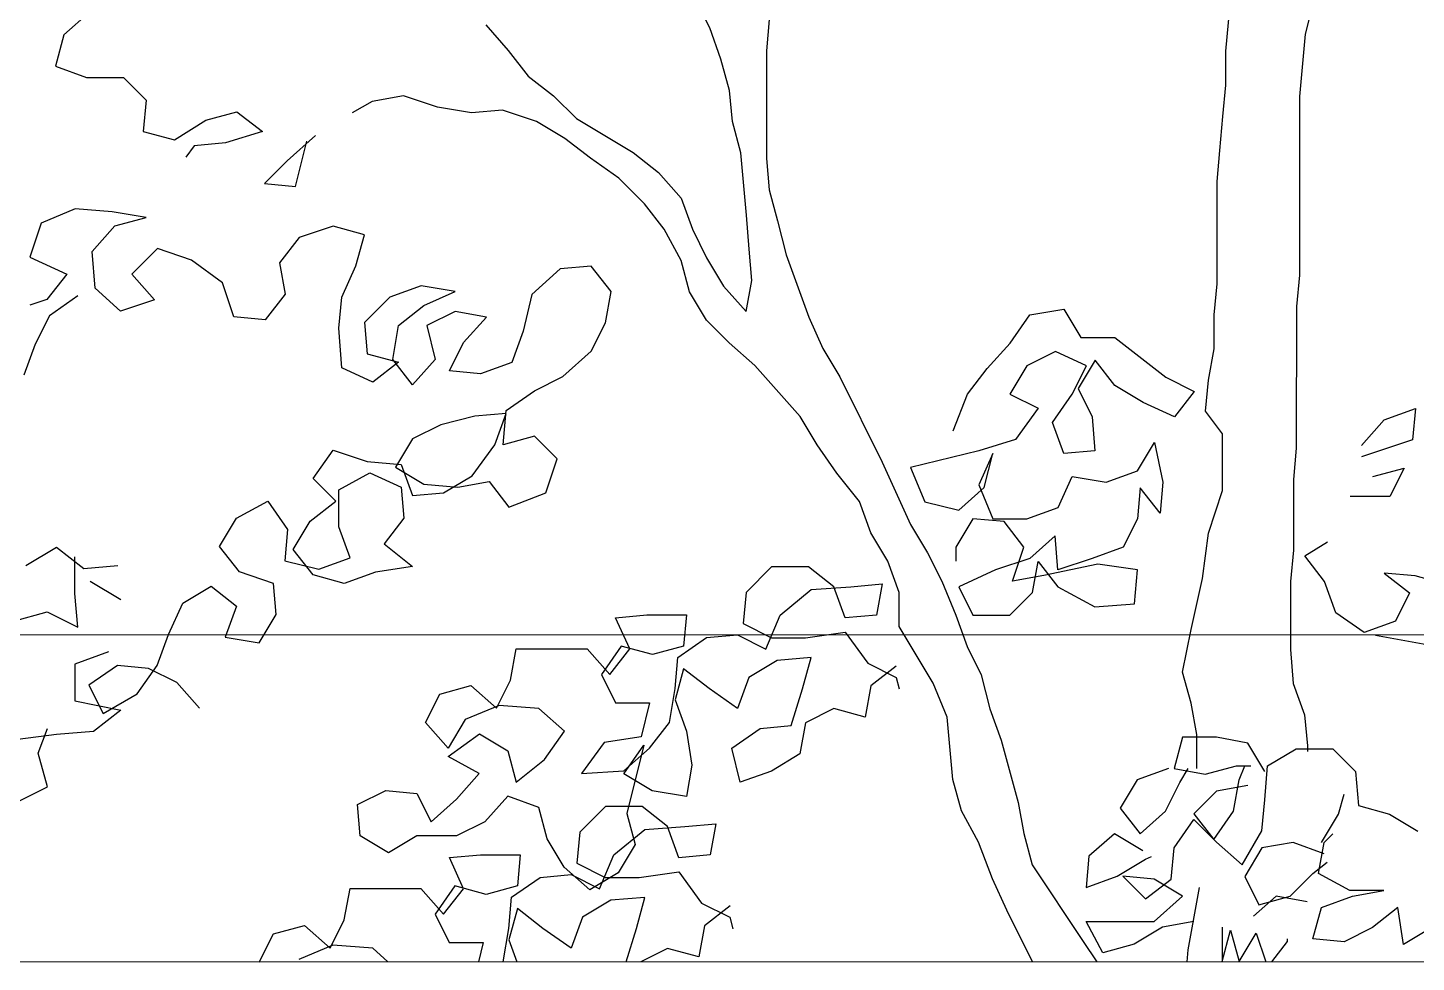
# Model space of a CAD drawing. Header units: millimetres. Extents: x 2810.5 to 2848.4, y 1624.4 to 1676.1.
# Drawn here: x 2819.235 to 2820.986, y 1651.085 to 1652.264 of the extents above; entities that cross this region are included whole.
import ezdxf

# ---------------------------------------------------------------- set-up
doc = ezdxf.new("R2010")
doc.units = ezdxf.units.MM
doc.layers.add('PROIEZIONI_projections', color=145, linetype='Continuous', lineweight=13)
doc.layers.add('VERDE_ALBERI', color=104, linetype='Continuous')

msp = doc.modelspace()

# ---------------------------------------------------------------- linework, layer by layer
at = {"layer": 'PROIEZIONI_projections'}
msp.add_line((2817.9833, 1651.4983), (2822.0939, 1651.4983), dxfattribs=at)
msp.add_lwpolyline([(2817.9833, 1653.6406), (2822.0939, 1653.6406), (2822.0939, 1651.0859), (2817.9833, 1651.0859)], close=True, dxfattribs=at)
at = {"layer": 'VERDE_ALBERI'}
for p, q in [((2820.7461, 1652.2347), (2820.7533, 1652.3134)), ((2820.0951, 1652.2639), (2820.0772, 1652.2997)), ((2820.8571, 1652.299), (2820.8463, 1652.256)), ((2819.3126, 1652.2837), (2819.2804, 1652.2551)), ((2819.8125, 1652.2677), (2819.841, 1652.2355)), ((2820.1702, 1652.2745), (2820.1666, 1652.2352)), ((2819.2804, 1652.2551), (2819.2696, 1652.2157)), ((2820.1093, 1652.2245), (2820.0951, 1652.2639)), ((2820.8463, 1652.256), (2820.8391, 1652.1773)), ((2819.841, 1652.2355), (2819.8661, 1652.2033)), ((2820.1666, 1652.2352), (2820.1665, 1652.0993)), ((2820.7461, 1652.1917), (2820.7461, 1652.2347)), ((2819.2696, 1652.2157), (2819.309, 1652.2014)), ((2820.12, 1652.1852), (2820.1093, 1652.2245)), ((2819.309, 1652.2014), (2819.3555, 1652.2014)), ((2819.3555, 1652.2014), (2819.3841, 1652.1727)), ((2819.8661, 1652.2033), (2819.8982, 1652.1782)), ((2820.1236, 1652.1458), (2820.12, 1652.1852)), ((2820.7425, 1652.1524), (2820.7461, 1652.1917)), ((2819.3841, 1652.1727), (2819.3804, 1652.1334)), ((2819.6693, 1652.1713), (2819.6442, 1652.157)), ((2819.7086, 1652.1784), (2819.6693, 1652.1713)), ((2819.7515, 1652.164), (2819.7086, 1652.1784)), ((2819.7945, 1652.1568), (2819.7515, 1652.164)), ((2819.8982, 1652.1782), (2819.9268, 1652.1496)), ((2820.8391, 1652.1773), (2820.8389, 1651.952)), ((2819.4198, 1652.1226), (2819.4592, 1652.1476)), ((2819.4592, 1652.1476), (2819.4985, 1652.1583)), ((2819.4985, 1652.1583), (2819.5307, 1652.1332)), ((2819.8338, 1652.1604), (2819.7945, 1652.1568)), ((2819.8767, 1652.146), (2819.8338, 1652.1604)), ((2819.9125, 1652.1245), (2819.8767, 1652.146)), ((2819.9268, 1652.1496), (2819.9983, 1652.1066)), ((2820.1343, 1652.1064), (2820.1236, 1652.1458)), ((2820.7388, 1652.1095), (2820.7425, 1652.1524)), ((2819.3804, 1652.1334), (2819.4198, 1652.1226)), ((2819.5307, 1652.1332), (2819.4842, 1652.119)), ((2819.5977, 1652.1284), (2819.5619, 1652.0962)), ((2819.4448, 1652.1154), (2819.4341, 1652.1011)), ((2819.4842, 1652.119), (2819.4448, 1652.1154)), ((2819.5726, 1652.064), (2819.5869, 1652.1212)), ((2819.9447, 1652.0995), (2819.9125, 1652.1245)), ((2820.7352, 1652.0701), (2820.7388, 1652.1095)), ((2819.5619, 1652.0962), (2819.5332, 1652.0676)), ((2819.9804, 1652.0744), (2819.9447, 1652.0995)), ((2819.9983, 1652.1066), (2820.0305, 1652.0815)), ((2820.1413, 1652.0277), (2820.1343, 1652.1064)), ((2820.1665, 1652.0993), (2820.17, 1652.0599)), ((2820.0126, 1652.0422), (2819.9804, 1652.0744)), ((2820.0305, 1652.0815), (2820.0591, 1652.0493)), ((2819.5332, 1652.0676), (2819.5726, 1652.064)), ((2820.17, 1652.0599), (2820.1807, 1652.0205)), ((2820.7351, 1651.9413), (2820.7352, 1652.0701)), ((2820.0376, 1652.0099), (2820.0126, 1652.0422)), ((2820.0591, 1652.0493), (2820.0734, 1652.0099)), ((2819.2947, 1652.0357), (2819.2517, 1652.0178)), ((2819.3412, 1652.032), (2819.2947, 1652.0357)), ((2819.3841, 1652.0248), (2819.3412, 1652.032)), ((2819.3447, 1652.0141), (2819.3841, 1652.0248)), ((2820.1449, 1651.9848), (2820.1413, 1652.0277)), ((2819.2517, 1652.0178), (2819.2374, 1651.9749)), ((2819.3161, 1651.982), (2819.3447, 1652.0141)), ((2819.6202, 1652.0139), (2819.5773, 1651.9996)), ((2819.6595, 1652.0031), (2819.6202, 1652.0139)), ((2820.059, 1651.9706), (2820.0376, 1652.0099)), ((2820.0734, 1652.0099), (2820.0912, 1651.9741)), ((2820.1807, 1652.0205), (2820.1914, 1651.9776)), ((2819.5773, 1651.9996), (2819.5522, 1651.9674)), ((2819.6488, 1651.9638), (2819.6595, 1652.0031)), ((2819.2374, 1651.9749), (2819.2839, 1651.9534)), ((2819.3196, 1651.9355), (2819.3161, 1651.982)), ((2819.3984, 1651.9855), (2819.3661, 1651.9533)), ((2819.4413, 1651.9711), (2819.3984, 1651.9855)), ((2819.4806, 1651.9425), (2819.4413, 1651.9711)), ((2820.0697, 1651.9312), (2820.059, 1651.9706)), ((2820.0912, 1651.9741), (2820.1126, 1651.9383)), ((2820.1484, 1651.9454), (2820.1449, 1651.9848)), ((2820.1914, 1651.9776), (2820.2199, 1651.8989)), ((2819.2839, 1651.9534), (2819.2588, 1651.9212)), ((2819.3661, 1651.9533), (2819.3947, 1651.9211)), ((2819.5522, 1651.9674), (2819.5593, 1651.9281)), ((2819.6308, 1651.9244), (2819.6488, 1651.9638)), ((2819.9063, 1651.96), (2819.8705, 1651.9278)), ((2819.9457, 1651.9635), (2819.9063, 1651.96)), ((2819.9707, 1651.9313), (2819.9457, 1651.9635)), ((2820.8389, 1651.952), (2820.8352, 1651.9126)), ((2819.3518, 1651.9068), (2819.3196, 1651.9355)), ((2819.4949, 1651.8995), (2819.4806, 1651.9425)), ((2819.731, 1651.9387), (2819.6917, 1651.9244)), ((2819.7739, 1651.9315), (2819.731, 1651.9387)), ((2820.1126, 1651.9383), (2820.1412, 1651.9061)), ((2820.1412, 1651.9061), (2820.1484, 1651.9454)), ((2820.7315, 1651.902), (2820.7351, 1651.9413)), ((2819.2588, 1651.9212), (2819.2373, 1651.9141)), ((2819.298, 1651.926), (2819.2622, 1651.9009)), ((2819.3947, 1651.9211), (2819.3518, 1651.9068)), ((2819.5593, 1651.9281), (2819.5342, 1651.8959)), ((2819.6272, 1651.8851), (2819.6308, 1651.9244)), ((2819.6917, 1651.9244), (2819.6594, 1651.8922)), ((2819.7346, 1651.9136), (2819.7739, 1651.9315)), ((2819.8705, 1651.9278), (2819.8598, 1651.8813)), ((2819.9635, 1651.8919), (2819.9707, 1651.9313)), ((2820.0911, 1651.8954), (2820.0697, 1651.9312)), ((2819.2622, 1651.9009), (2819.2443, 1651.8652)), ((2819.5342, 1651.8959), (2819.4949, 1651.8995)), ((2819.7024, 1651.8886), (2819.7346, 1651.9136)), ((2819.7739, 1651.9064), (2819.7381, 1651.8886)), ((2819.8133, 1651.8992), (2819.7739, 1651.9064)), ((2819.7846, 1651.8671), (2819.8133, 1651.8992)), ((2820.2199, 1651.8989), (2820.2378, 1651.8595)), ((2820.4739, 1651.8664), (2820.499, 1651.9022)), ((2820.499, 1651.9022), (2820.5419, 1651.9093)), ((2820.5419, 1651.9093), (2820.5633, 1651.8735)), ((2820.7315, 1651.8591), (2820.7315, 1651.902)), ((2820.8352, 1651.9126), (2820.8351, 1651.7338)), ((2819.6308, 1651.835), (2819.6272, 1651.8851)), ((2819.6594, 1651.8922), (2819.663, 1651.8529)), ((2819.6952, 1651.8457), (2819.7024, 1651.8886)), ((2819.7381, 1651.8886), (2819.7488, 1651.8456)), ((2819.8598, 1651.8813), (2819.8454, 1651.842)), ((2819.9456, 1651.8562), (2819.9635, 1651.8919)), ((2820.1197, 1651.8668), (2820.0911, 1651.8954)), ((2819.2443, 1651.8652), (2819.2299, 1651.8258)), ((2819.7667, 1651.8313), (2819.7846, 1651.8671)), ((2820.1519, 1651.8381), (2820.1197, 1651.8668)), ((2820.4452, 1651.8343), (2820.4739, 1651.8664)), ((2820.5633, 1651.8735), (2820.6063, 1651.8735)), ((2820.6063, 1651.8735), (2820.6706, 1651.8233)), ((2819.663, 1651.8529), (2819.7023, 1651.8421)), ((2819.9098, 1651.824), (2819.9456, 1651.8562)), ((2820.2378, 1651.8595), (2820.2592, 1651.8237)), ((2820.5311, 1651.8557), (2820.4953, 1651.8378)), ((2820.5705, 1651.8377), (2820.5311, 1651.8557)), ((2820.7243, 1651.8197), (2820.7315, 1651.8591)), ((2819.6701, 1651.8171), (2819.6308, 1651.835)), ((2819.7023, 1651.8421), (2819.6701, 1651.8171)), ((2819.7202, 1651.8135), (2819.6952, 1651.8457)), ((2819.7488, 1651.8456), (2819.7202, 1651.8135)), ((2819.806, 1651.8277), (2819.7667, 1651.8313)), ((2819.8454, 1651.842), (2819.806, 1651.8277)), ((2820.2091, 1651.7737), (2820.1519, 1651.8381)), ((2820.4202, 1651.8021), (2820.4452, 1651.8343)), ((2820.4953, 1651.8378), (2820.4738, 1651.8021)), ((2820.5525, 1651.802), (2820.5705, 1651.8377)), ((2820.5812, 1651.8449), (2820.5597, 1651.8091)), ((2820.6062, 1651.8127), (2820.5812, 1651.8449)), ((2819.874, 1651.8062), (2819.9098, 1651.824)), ((2820.2592, 1651.8237), (2820.3128, 1651.7163)), ((2820.642, 1651.7912), (2820.6062, 1651.8127)), ((2820.6706, 1651.8233), (2820.7064, 1651.8054)), ((2820.7206, 1651.7804), (2820.7243, 1651.8197)), ((2819.8382, 1651.7812), (2819.874, 1651.8062)), ((2820.4022, 1651.7556), (2820.4202, 1651.8021)), ((2820.4738, 1651.8021), (2820.5096, 1651.7841)), ((2820.5275, 1651.7662), (2820.5525, 1651.802)), ((2820.5597, 1651.8091), (2820.5775, 1651.7733)), ((2820.7064, 1651.8054), (2820.6813, 1651.7732)), ((2819.8382, 1651.7776), (2819.7988, 1651.774)), ((2819.8238, 1651.7382), (2819.8382, 1651.7776)), ((2819.8346, 1651.7382), (2819.8382, 1651.7812)), ((2820.5096, 1651.7841), (2820.4809, 1651.7448)), ((2820.6813, 1651.7732), (2820.642, 1651.7912)), ((2820.7421, 1651.7517), (2820.7206, 1651.7804)), ((2820.946, 1651.7694), (2820.9854, 1651.7837)), ((2820.9854, 1651.7837), (2820.9818, 1651.7444)), ((2819.7559, 1651.7634), (2819.7201, 1651.7455)), ((2819.7988, 1651.774), (2819.7559, 1651.7634)), ((2820.2305, 1651.7379), (2820.2091, 1651.7737)), ((2820.5417, 1651.7269), (2820.5275, 1651.7662)), ((2820.5775, 1651.7733), (2820.5811, 1651.7304)), ((2820.9174, 1651.7373), (2820.946, 1651.7694)), ((2819.7201, 1651.7455), (2819.6986, 1651.7097)), ((2819.8739, 1651.7489), (2819.8346, 1651.7382)), ((2819.9025, 1651.7203), (2819.8739, 1651.7489)), ((2820.4809, 1651.7448), (2820.4344, 1651.7305)), ((2820.742, 1651.6802), (2820.7421, 1651.7517)), ((2820.9818, 1651.7444), (2820.9173, 1651.7229)), ((2819.5949, 1651.6955), (2819.6199, 1651.7313)), ((2819.6199, 1651.7313), (2819.6628, 1651.7169)), ((2819.7952, 1651.6989), (2819.8238, 1651.7382)), ((2820.2555, 1651.7021), (2820.2305, 1651.7379)), ((2820.4344, 1651.7305), (2820.3485, 1651.7092)), ((2820.4523, 1651.7269), (2820.4344, 1651.6876)), ((2820.4415, 1651.684), (2820.4523, 1651.7269)), ((2820.5811, 1651.7304), (2820.5417, 1651.7269)), ((2820.6347, 1651.7053), (2820.6562, 1651.7411)), ((2820.6562, 1651.7411), (2820.6669, 1651.691)), ((2820.8351, 1651.7338), (2820.8315, 1651.6944)), ((2819.6628, 1651.7169), (2819.7058, 1651.7133)), ((2819.6986, 1651.7097), (2819.7344, 1651.6882)), ((2819.7058, 1651.7133), (2819.72, 1651.674)), ((2819.8882, 1651.6774), (2819.9025, 1651.7203)), ((2820.3128, 1651.7163), (2820.3485, 1651.6376)), ((2820.3485, 1651.7092), (2820.3664, 1651.6662)), ((2820.9316, 1651.6979), (2820.971, 1651.7086)), ((2820.971, 1651.7086), (2820.9531, 1651.6728)), ((2819.6235, 1651.6669), (2819.5949, 1651.6955)), ((2819.627, 1651.6812), (2819.6664, 1651.7026)), ((2819.6664, 1651.7026), (2819.7057, 1651.6847)), ((2819.7594, 1651.6775), (2819.7952, 1651.6989)), ((2819.7773, 1651.6846), (2819.8167, 1651.6917)), ((2819.8167, 1651.6917), (2819.8417, 1651.6595)), ((2820.2841, 1651.6663), (2820.2555, 1651.7021)), ((2820.5345, 1651.6589), (2820.5524, 1651.6982)), ((2820.5524, 1651.6982), (2820.5954, 1651.691)), ((2820.5954, 1651.691), (2820.6347, 1651.7053)), ((2820.6669, 1651.691), (2820.6633, 1651.6516)), ((2820.8315, 1651.6944), (2820.8314, 1651.605)), ((2819.627, 1651.6347), (2819.627, 1651.6812)), ((2819.7057, 1651.6847), (2819.7093, 1651.6453)), ((2819.72, 1651.674), (2819.7594, 1651.6775)), ((2819.7344, 1651.6882), (2819.7773, 1651.6846)), ((2819.8417, 1651.6595), (2819.8882, 1651.6774)), ((2820.4093, 1651.6554), (2820.4415, 1651.684)), ((2820.4344, 1651.6876), (2820.4522, 1651.6447)), ((2820.6383, 1651.6839), (2820.6347, 1651.6445)), ((2820.6633, 1651.6516), (2820.6383, 1651.6839)), ((2820.7241, 1651.6265), (2820.742, 1651.6802)), ((2820.9531, 1651.6728), (2820.903, 1651.6729)), ((2819.4982, 1651.6455), (2819.5376, 1651.667)), ((2819.5376, 1651.667), (2819.5626, 1651.6312)), ((2819.5912, 1651.6419), (2819.6235, 1651.6669)), ((2820.2984, 1651.6269), (2820.2841, 1651.6663)), ((2820.3664, 1651.6662), (2820.4093, 1651.6554)), ((2820.4952, 1651.6446), (2820.5345, 1651.6589)), ((2819.4767, 1651.6098), (2819.4982, 1651.6455)), ((2819.5697, 1651.6061), (2819.5912, 1651.6419)), ((2819.7093, 1651.6453), (2819.6842, 1651.6132)), ((2820.3485, 1651.6376), (2820.3699, 1651.6018)), ((2820.4272, 1651.6447), (2820.4057, 1651.6089)), ((2820.4665, 1651.6411), (2820.4272, 1651.6447)), ((2820.4522, 1651.6447), (2820.4952, 1651.6446)), ((2820.4915, 1651.6089), (2820.4665, 1651.6411)), ((2820.6347, 1651.6445), (2820.6167, 1651.6087)), ((2819.5626, 1651.6312), (2819.559, 1651.5918)), ((2819.6413, 1651.5953), (2819.627, 1651.6347)), ((2820.3198, 1651.5911), (2820.2984, 1651.6269)), ((2820.5309, 1651.6231), (2820.4987, 1651.5945)), ((2820.5344, 1651.5802), (2820.5309, 1651.6231)), ((2820.7169, 1651.5693), (2820.7241, 1651.6265)), ((2819.2709, 1651.6085), (2819.2322, 1651.5852)), ((2819.3057, 1651.5814), (2819.2709, 1651.6085)), ((2819.5017, 1651.5776), (2819.4767, 1651.6098)), ((2819.5947, 1651.5739), (2819.5697, 1651.6061)), ((2819.6842, 1651.6132), (2819.72, 1651.5845)), ((2820.3699, 1651.6018), (2820.3878, 1651.566)), ((2820.4057, 1651.6089), (2820.4057, 1651.5911)), ((2820.4772, 1651.5659), (2820.4915, 1651.6089)), ((2820.6167, 1651.6087), (2820.5774, 1651.5945)), ((2820.8314, 1651.605), (2820.8278, 1651.5656)), ((2820.8457, 1651.5978), (2820.8743, 1651.6157)), ((2819.2941, 1651.5504), (2819.2941, 1651.5969)), ((2819.3483, 1651.5853), (2819.3057, 1651.5814)), ((2819.559, 1651.5918), (2819.6019, 1651.581)), ((2819.6019, 1651.581), (2819.6413, 1651.5953)), ((2819.72, 1651.5845), (2819.6735, 1651.5774)), ((2820.1731, 1651.5841), (2820.1409, 1651.5519)), ((2820.2196, 1651.5841), (2820.1731, 1651.5841)), ((2820.2518, 1651.559), (2820.2196, 1651.5841)), ((2820.3341, 1651.5518), (2820.3198, 1651.5911)), ((2820.4987, 1651.5945), (2820.4557, 1651.5803)), ((2820.5022, 1651.5516), (2820.5094, 1651.591)), ((2820.5094, 1651.591), (2820.5344, 1651.5587)), ((2820.5845, 1651.5873), (2820.5166, 1651.5731)), ((2820.5774, 1651.5945), (2820.5344, 1651.5802)), ((2820.6346, 1651.5801), (2820.5845, 1651.5873)), ((2820.8707, 1651.5656), (2820.8457, 1651.5978)), ((2819.5447, 1651.5632), (2819.5017, 1651.5776)), ((2819.6341, 1651.5631), (2819.5947, 1651.5739)), ((2819.6735, 1651.5774), (2819.6341, 1651.5631)), ((2820.3878, 1651.566), (2820.4056, 1651.5231)), ((2820.4557, 1651.5803), (2820.4092, 1651.5589)), ((2820.5166, 1651.5731), (2820.4772, 1651.5659)), ((2820.631, 1651.5372), (2820.6346, 1651.5801)), ((2820.7025, 1651.5049), (2820.7169, 1651.5693)), ((2820.9852, 1651.5726), (2820.9458, 1651.5763)), ((2820.9458, 1651.5763), (2820.978, 1651.5512)), ((2821.0245, 1651.5619), (2820.9852, 1651.5726)), ((2819.2981, 1651.5079), (2819.2941, 1651.5504)), ((2819.3135, 1651.5659), (2819.3522, 1651.5428)), ((2819.4302, 1651.5383), (2819.466, 1651.5597)), ((2819.466, 1651.5597), (2819.4981, 1651.5346)), ((2819.5482, 1651.5239), (2819.5447, 1651.5632)), ((2820.1409, 1651.5519), (2820.1373, 1651.5126)), ((2820.1838, 1651.5233), (2820.2232, 1651.5554)), ((2820.2232, 1651.5554), (2820.2733, 1651.559)), ((2820.2661, 1651.5196), (2820.2518, 1651.559)), ((2820.2733, 1651.559), (2820.3126, 1651.5625)), ((2820.3126, 1651.5625), (2820.3054, 1651.5232)), ((2820.334, 1651.5088), (2820.3341, 1651.5518)), ((2820.4092, 1651.5589), (2820.4271, 1651.5231)), ((2820.4736, 1651.523), (2820.5022, 1651.5516)), ((2820.5344, 1651.5587), (2820.5809, 1651.5337)), ((2820.8278, 1651.5656), (2820.8277, 1651.4798)), ((2820.885, 1651.5262), (2820.8707, 1651.5656)), ((2820.978, 1651.5512), (2820.9601, 1651.5154)), ((2819.4122, 1651.4989), (2819.4302, 1651.5383)), ((2819.4981, 1651.5346), (2819.4838, 1651.4953)), ((2820.5809, 1651.5337), (2820.631, 1651.5372)), ((2819.2168, 1651.5155), (2819.2593, 1651.5272)), ((2819.2593, 1651.5272), (2819.2981, 1651.5079)), ((2819.5267, 1651.4881), (2819.5482, 1651.5239)), ((2819.9763, 1651.5199), (2820.0157, 1651.5234)), ((2819.9942, 1651.4805), (2819.9763, 1651.5199)), ((2820.0157, 1651.5234), (2820.0658, 1651.5234)), ((2820.0658, 1651.5234), (2820.0622, 1651.484)), ((2820.1659, 1651.4804), (2820.1838, 1651.5233)), ((2820.3054, 1651.5232), (2820.2661, 1651.5196)), ((2820.4056, 1651.5231), (2820.4199, 1651.4837)), ((2820.4271, 1651.5231), (2820.4736, 1651.523)), ((2820.9207, 1651.5011), (2820.885, 1651.5262)), ((2820.9601, 1651.5154), (2820.9207, 1651.5011)), ((2819.3979, 1651.4596), (2819.4122, 1651.4989)), ((2820.0908, 1651.4948), (2820.1301, 1651.4983)), ((2820.1301, 1651.4983), (2820.1659, 1651.4804)), ((2820.1373, 1651.5126), (2820.1731, 1651.4947)), ((2820.216, 1651.4946), (2820.2661, 1651.5017)), ((2820.2661, 1651.5017), (2820.2947, 1651.4624)), ((2820.3769, 1651.4373), (2820.334, 1651.5088)), ((2820.6917, 1651.4513), (2820.7025, 1651.5049)), ((2821.0137, 1651.4832), (2820.935, 1651.4976)), ((2819.4838, 1651.4953), (2819.5267, 1651.4881)), ((2819.8439, 1651.4413), (2819.8511, 1651.4807)), ((2819.8511, 1651.4807), (2819.9405, 1651.4806)), ((2819.9405, 1651.4806), (2819.9691, 1651.4484)), ((2819.9834, 1651.4841), (2819.9584, 1651.4484)), ((2819.9691, 1651.4484), (2819.9942, 1651.4805)), ((2820.0228, 1651.4734), (2819.9834, 1651.4841)), ((2820.0622, 1651.484), (2820.0228, 1651.4734)), ((2820.055, 1651.4697), (2820.0908, 1651.4948)), ((2820.1731, 1651.4947), (2820.216, 1651.4946)), ((2820.4199, 1651.4837), (2820.4377, 1651.4479)), ((2820.8277, 1651.4798), (2820.8312, 1651.4368)), ((2819.3368, 1651.477), (2819.2942, 1651.4614)), ((2819.2942, 1651.4614), (2819.2943, 1651.415)), ((2820.0514, 1651.4304), (2820.055, 1651.4697)), ((2820.1802, 1651.4661), (2820.1444, 1651.4446)), ((2820.2231, 1651.4696), (2820.1802, 1651.4661)), ((2820.2123, 1651.4303), (2820.2231, 1651.4696)), ((2820.2947, 1651.4624), (2820.3304, 1651.4445)), ((2819.3478, 1651.4597), (2819.312, 1651.4346)), ((2819.3872, 1651.456), (2819.3478, 1651.4597)), ((2819.3728, 1651.4239), (2819.3979, 1651.4596)), ((2819.4229, 1651.4381), (2819.3872, 1651.456)), ((2819.9584, 1651.4484), (2819.9762, 1651.4126)), ((2820.0621, 1651.4554), (2820.0514, 1651.4161)), ((2820.0943, 1651.4304), (2820.0621, 1651.4554)), ((2820.1444, 1651.4446), (2820.13, 1651.4053)), ((2820.3304, 1651.4588), (2820.2982, 1651.4338)), ((2820.3304, 1651.4445), (2820.334, 1651.4301)), ((2820.4377, 1651.4479), (2820.4484, 1651.405)), ((2820.7024, 1651.4119), (2820.6917, 1651.4513)), ((2819.312, 1651.4346), (2819.3299, 1651.3989)), ((2819.4515, 1651.4059), (2819.4229, 1651.4381)), ((2819.7544, 1651.4235), (2819.7938, 1651.4342)), ((2819.7938, 1651.4342), (2819.826, 1651.4056)), ((2819.826, 1651.4056), (2819.8439, 1651.4413)), ((2820.0442, 1651.3875), (2820.0514, 1651.4304)), ((2820.13, 1651.4053), (2820.0943, 1651.4304)), ((2820.198, 1651.3838), (2820.2123, 1651.4303)), ((2820.2982, 1651.4338), (2820.291, 1651.3944)), ((2820.3948, 1651.3943), (2820.3769, 1651.4373)), ((2820.8312, 1651.4368), (2820.8455, 1651.3975)), ((2819.2943, 1651.415), (2819.3523, 1651.4034)), ((2819.3299, 1651.3989), (2819.3728, 1651.4239)), ((2819.7365, 1651.3878), (2819.7544, 1651.4235)), ((2819.8296, 1651.4091), (2819.7866, 1651.3913)), ((2819.8796, 1651.4055), (2819.8296, 1651.4091)), ((2819.9762, 1651.4126), (2820.0192, 1651.4125)), ((2820.0192, 1651.4125), (2820.0084, 1651.3696)), ((2820.0514, 1651.4161), (2820.0656, 1651.3767)), ((2820.7095, 1651.3726), (2820.7024, 1651.4119)), ((2819.3523, 1651.4034), (2819.3175, 1651.3763)), ((2819.7866, 1651.3913), (2819.7651, 1651.3555)), ((2819.9118, 1651.3769), (2819.8796, 1651.4055)), ((2820.2517, 1651.4052), (2820.2159, 1651.3873)), ((2820.291, 1651.3944), (2820.2517, 1651.4052)), ((2820.4018, 1651.3156), (2820.3948, 1651.3943)), ((2820.4484, 1651.405), (2820.4627, 1651.3656)), ((2820.8455, 1651.3975), (2820.849, 1651.3581)), ((2819.2479, 1651.3492), (2819.2595, 1651.3801)), ((2819.3175, 1651.3763), (2819.2711, 1651.3724)), ((2819.7651, 1651.3555), (2819.7365, 1651.3878)), ((2819.7651, 1651.3448), (2819.8045, 1651.3734)), ((2819.8045, 1651.3734), (2819.8402, 1651.3519)), ((2819.8867, 1651.3411), (2819.9118, 1651.3769)), ((2820.0191, 1651.3553), (2820.0442, 1651.3875)), ((2820.0656, 1651.3767), (2820.0727, 1651.3338)), ((2820.1228, 1651.3552), (2820.1586, 1651.3802)), ((2820.1586, 1651.3802), (2820.198, 1651.3838)), ((2820.2159, 1651.3873), (2820.2087, 1651.348)), ((2819.2711, 1651.3724), (2819.2092, 1651.3646)), ((2819.9619, 1651.3625), (2819.9332, 1651.3232)), ((2820.0084, 1651.3696), (2819.9619, 1651.3625)), ((2819.9869, 1651.3231), (2820.012, 1651.3589)), ((2820.012, 1651.3589), (2819.9904, 1651.2731)), ((2820.4627, 1651.3656), (2820.4841, 1651.2869)), ((2820.6917, 1651.369), (2820.6809, 1651.3297)), ((2820.7346, 1651.369), (2820.6917, 1651.369)), ((2820.7095, 1651.3296), (2820.7095, 1651.3726)), ((2820.7739, 1651.3618), (2820.7346, 1651.369)), ((2820.7954, 1651.326), (2820.7739, 1651.3618)), ((2820.849, 1651.3581), (2820.849, 1651.351)), ((2819.2595, 1651.3066), (2819.2479, 1651.3492)), ((2819.8044, 1651.3233), (2819.7651, 1651.3448)), ((2819.8402, 1651.3519), (2819.8509, 1651.3125)), ((2819.8509, 1651.3125), (2819.8867, 1651.3411)), ((2819.9869, 1651.3267), (2820.0191, 1651.3553)), ((2820.1335, 1651.3123), (2820.1228, 1651.3552)), ((2820.2087, 1651.348), (2820.1729, 1651.3265)), ((2820.7989, 1651.3331), (2820.8347, 1651.3546)), ((2820.8347, 1651.3546), (2820.8812, 1651.3545)), ((2820.8812, 1651.3545), (2820.9098, 1651.3259)), ((2819.7758, 1651.2911), (2819.8044, 1651.3233)), ((2819.9332, 1651.3232), (2819.9869, 1651.3267)), ((2820.0226, 1651.3016), (2819.9869, 1651.3231)), ((2820.0727, 1651.3338), (2820.0656, 1651.2944)), ((2820.1729, 1651.3265), (2820.1335, 1651.3123)), ((2820.6737, 1651.3297), (2820.6344, 1651.3154)), ((2820.6809, 1651.3297), (2820.7202, 1651.3225)), ((2820.688, 1651.3118), (2820.6988, 1651.3296)), ((2820.7202, 1651.3225), (2820.7596, 1651.3332)), ((2820.7596, 1651.3332), (2820.7775, 1651.3331)), ((2820.7632, 1651.3153), (2820.7703, 1651.3332)), ((2820.7953, 1651.2902), (2820.7989, 1651.3331)), ((2820.9098, 1651.3259), (2820.9134, 1651.2829)), ((2819.2209, 1651.2872), (2819.2595, 1651.3066)), ((2820.4125, 1651.2762), (2820.4018, 1651.3156)), ((2820.6344, 1651.3154), (2820.6129, 1651.2796)), ((2820.6701, 1651.276), (2820.688, 1651.3118)), ((2820.7739, 1651.3081), (2820.7345, 1651.301)), ((2820.756, 1651.2759), (2820.7632, 1651.3153)), ((2819.6506, 1651.2841), (2819.6864, 1651.3019)), ((2819.6864, 1651.3019), (2819.7257, 1651.2983)), ((2819.7257, 1651.2983), (2819.7436, 1651.2625)), ((2819.7436, 1651.2625), (2819.7758, 1651.2911)), ((2819.8402, 1651.2947), (2819.8115, 1651.2625)), ((2819.8795, 1651.2803), (2819.8402, 1651.2947)), ((2820.0656, 1651.2944), (2820.0226, 1651.3016)), ((2820.4841, 1651.2869), (2820.4912, 1651.2476)), ((2820.7345, 1651.301), (2820.7059, 1651.2724)), ((2820.7917, 1651.2509), (2820.7953, 1651.2902)), ((2820.8883, 1651.2722), (2820.8955, 1651.2973)), ((2819.6541, 1651.2447), (2819.6506, 1651.2841)), ((2819.8902, 1651.2409), (2819.8795, 1651.2803)), ((2819.9634, 1651.2816), (2819.9311, 1651.2494)), ((2820.0099, 1651.2816), (2819.9634, 1651.2816)), ((2819.9904, 1651.2731), (2820.0011, 1651.2337)), ((2820.042, 1651.2565), (2820.0099, 1651.2816)), ((2820.434, 1651.2369), (2820.4125, 1651.2762)), ((2820.6129, 1651.2796), (2820.6379, 1651.2474)), ((2820.6379, 1651.2474), (2820.6701, 1651.276)), ((2820.7059, 1651.2724), (2820.7309, 1651.2402)), ((2820.7309, 1651.2402), (2820.756, 1651.2759)), ((2820.8668, 1651.2365), (2820.8883, 1651.2722)), ((2820.9134, 1651.2829), (2820.9527, 1651.2722)), ((2820.9527, 1651.2722), (2820.9885, 1651.2507)), ((2819.8115, 1651.2625), (2819.7757, 1651.2446)), ((2819.974, 1651.2208), (2820.0134, 1651.2529)), ((2820.0134, 1651.2529), (2820.0635, 1651.2565)), ((2820.0563, 1651.2171), (2820.042, 1651.2565)), ((2820.0635, 1651.2565), (2820.1029, 1651.26)), ((2820.1029, 1651.26), (2820.0957, 1651.2207)), ((2820.6808, 1651.2295), (2820.7059, 1651.2652)), ((2820.7059, 1651.2652), (2820.7345, 1651.2366)), ((2820.7666, 1651.208), (2820.7917, 1651.2509)), ((2819.6899, 1651.2232), (2819.6541, 1651.2447)), ((2819.7257, 1651.2447), (2819.6899, 1651.2232)), ((2819.7757, 1651.2446), (2819.7257, 1651.2447)), ((2819.9116, 1651.2052), (2819.8902, 1651.2409)), ((2819.9311, 1651.2494), (2819.9275, 1651.2101)), ((2820.0011, 1651.2337), (2819.9796, 1651.1979)), ((2820.4518, 1651.1904), (2820.434, 1651.2369)), ((2820.4912, 1651.2476), (2820.5019, 1651.2082)), ((2820.6057, 1651.2474), (2820.5735, 1651.2189)), ((2820.6414, 1651.226), (2820.6057, 1651.2474)), ((2820.7345, 1651.2366), (2820.7666, 1651.208)), ((2820.831, 1651.2365), (2820.7917, 1651.2294)), ((2820.8704, 1651.2222), (2820.831, 1651.2365)), ((2820.8632, 1651.1971), (2820.8704, 1651.2365)), ((2820.8704, 1651.2365), (2820.8811, 1651.2472)), ((2819.7666, 1651.2174), (2819.8059, 1651.2209)), ((2819.7844, 1651.178), (2819.7666, 1651.2174)), ((2819.8059, 1651.2209), (2819.856, 1651.2209)), ((2819.856, 1651.2209), (2819.8524, 1651.1815)), ((2819.9561, 1651.1779), (2819.974, 1651.2208)), ((2820.0957, 1651.2207), (2820.0563, 1651.2171)), ((2820.5735, 1651.2189), (2820.5699, 1651.1795)), ((2820.645, 1651.2152), (2820.6522, 1651.2188)), ((2820.6772, 1651.1901), (2820.6808, 1651.2295)), ((2820.7917, 1651.2294), (2820.7702, 1651.1936)), ((2819.9438, 1651.1765), (2819.9116, 1651.2052)), ((2819.9275, 1651.2101), (2819.9633, 1651.1922)), ((2820.0062, 1651.1921), (2820.0563, 1651.1992)), ((2820.0563, 1651.1992), (2820.0849, 1651.1599)), ((2820.5019, 1651.2082), (2820.5662, 1651.1115)), ((2820.6092, 1651.1938), (2820.645, 1651.2152)), ((2820.8561, 1651.1971), (2820.874, 1651.2114)), ((2819.7737, 1651.1816), (2819.7486, 1651.1459)), ((2819.813, 1651.1709), (2819.7737, 1651.1816)), ((2819.8524, 1651.1815), (2819.813, 1651.1709)), ((2819.8452, 1651.1672), (2819.881, 1651.1923)), ((2819.881, 1651.1923), (2819.9204, 1651.1958)), ((2819.9204, 1651.1958), (2819.9561, 1651.1779)), ((2819.9796, 1651.1979), (2819.9438, 1651.1765)), ((2819.9633, 1651.1922), (2820.0062, 1651.1921)), ((2820.4697, 1651.151), (2820.4518, 1651.1904)), ((2820.5699, 1651.1795), (2820.6092, 1651.1938)), ((2820.6557, 1651.1902), (2820.6164, 1651.1938)), ((2820.6164, 1651.1938), (2820.645, 1651.1651)), ((2820.645, 1651.1651), (2820.6772, 1651.1901)), ((2820.6915, 1651.1687), (2820.6557, 1651.1902)), ((2820.7702, 1651.1936), (2820.788, 1651.1578)), ((2820.8274, 1651.1685), (2820.8561, 1651.1971)), ((2820.9025, 1651.1756), (2820.8632, 1651.1971)), ((2819.6341, 1651.1388), (2819.6413, 1651.1782)), ((2819.6413, 1651.1782), (2819.7307, 1651.1781)), ((2819.7307, 1651.1781), (2819.7593, 1651.1459)), ((2819.7593, 1651.1459), (2819.7844, 1651.178)), ((2819.8416, 1651.1279), (2819.8452, 1651.1672)), ((2819.9704, 1651.1636), (2819.9346, 1651.1421)), ((2820.0133, 1651.1671), (2819.9704, 1651.1636)), ((2820.0026, 1651.1278), (2820.0133, 1651.1671)), ((2820.6557, 1651.1365), (2820.6915, 1651.1687)), ((2820.6986, 1651.1007), (2820.7129, 1651.1794)), ((2820.8095, 1651.1686), (2820.7809, 1651.1435)), ((2820.788, 1651.1578), (2820.8274, 1651.1685)), ((2820.8489, 1651.1614), (2820.8095, 1651.1686)), ((2820.8667, 1651.1542), (2820.9061, 1651.1685)), ((2820.9455, 1651.1756), (2820.9025, 1651.1756)), ((2820.9061, 1651.1685), (2820.9455, 1651.1756)), ((2819.7486, 1651.1459), (2819.7665, 1651.1101)), ((2819.8524, 1651.1529), (2819.8416, 1651.1136)), ((2819.8845, 1651.1279), (2819.8524, 1651.1529)), ((2820.0849, 1651.1599), (2820.1206, 1651.142)), ((2820.1207, 1651.1563), (2820.0884, 1651.1312)), ((2820.5021, 1651.0859), (2820.4697, 1651.151)), ((2820.856, 1651.1149), (2820.8667, 1651.1542)), ((2820.9633, 1651.1541), (2820.9311, 1651.1291)), ((2820.9704, 1651.1076), (2820.9633, 1651.1541)), ((2819.5447, 1651.121), (2819.584, 1651.1317)), ((2819.584, 1651.1317), (2819.6162, 1651.1031)), ((2819.6162, 1651.1031), (2819.6341, 1651.1388)), ((2819.9346, 1651.1421), (2819.9203, 1651.1028)), ((2820.0884, 1651.1312), (2820.0812, 1651.0919)), ((2820.1206, 1651.142), (2820.1242, 1651.1276)), ((2820.5912, 1651.0972), (2820.5698, 1651.1366)), ((2820.5698, 1651.1366), (2820.6557, 1651.1365)), ((2820.6664, 1651.1293), (2820.6306, 1651.1079)), ((2820.7057, 1651.1365), (2820.6664, 1651.1293)), ((2820.7415, 1651.1293), (2820.7415, 1651.0863)), ((2820.9311, 1651.1291), (2820.8953, 1651.1112)), ((2821.0062, 1651.129), (2820.9704, 1651.1076)), ((2819.5268, 1651.0853), (2819.5447, 1651.121)), ((2819.8346, 1651.0859), (2819.8416, 1651.1279)), ((2819.8416, 1651.1136), (2819.8516, 1651.0859)), ((2819.9203, 1651.1028), (2819.8845, 1651.1279)), ((2819.9897, 1651.0859), (2820.0026, 1651.1278)), ((2820.5662, 1651.1115), (2820.5662, 1651.1115)), ((2820.5662, 1651.1115), (2820.5833, 1651.0859)), ((2820.7415, 1651.0863), (2820.7522, 1651.1257)), ((2820.7522, 1651.1257), (2820.7629, 1651.0863)), ((2820.7629, 1651.0863), (2820.7844, 1651.1221)), ((2820.7844, 1651.1221), (2820.7965, 1651.0859)), ((2820.804, 1651.0859), (2820.8238, 1651.1113)), ((2820.8238, 1651.1113), (2820.8238, 1651.1149)), ((2820.8953, 1651.1112), (2820.856, 1651.1149)), ((2819.6198, 1651.1066), (2819.5768, 1651.0888)), ((2819.6699, 1651.103), (2819.6198, 1651.1066)), ((2819.6891, 1651.0859), (2819.6699, 1651.103)), ((2819.7665, 1651.1101), (2819.8094, 1651.11)), ((2819.8094, 1651.11), (2819.8033, 1651.0859)), ((2820.0419, 1651.1027), (2820.0083, 1651.0859)), ((2820.0812, 1651.0919), (2820.0419, 1651.1027)), ((2820.6306, 1651.1079), (2820.5912, 1651.0972)), ((2820.6974, 1651.0859), (2820.6986, 1651.1007))]:
    msp.add_line(p, q, dxfattribs=at)

doc.saveas('drawing.dxf')
